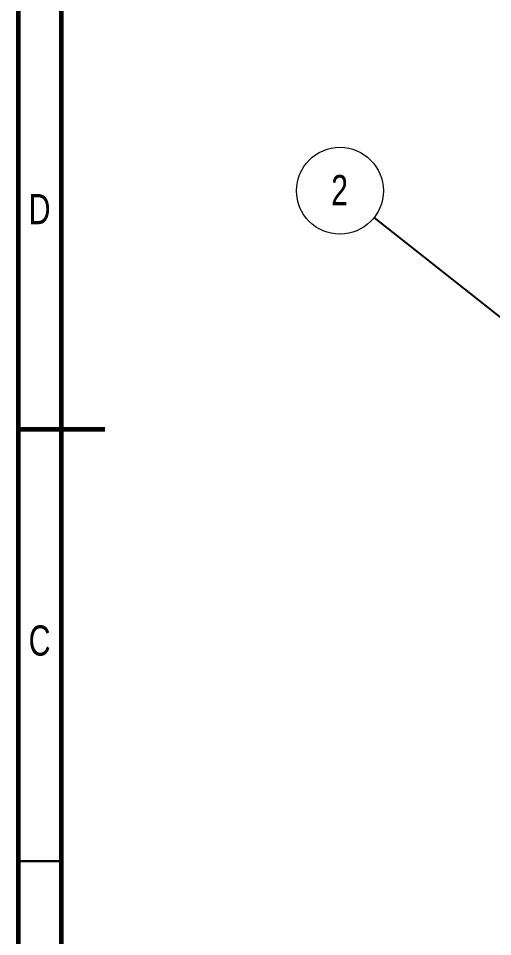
# Model space of a CAD drawing. Header units: millimetres. Extents: x 15 to 415, y 5 to 292.
# Drawn here: x 15 to 69.9, y 89.8 to 196.1 of the extents above; entities that cross this region are included whole.
import ezdxf

# ---------------------------------------------------------------- set-up
doc = ezdxf.new("R2010")
doc.units = ezdxf.units.MM
doc.styles.add('SLDTEXTSTYLE0', font='TXT', dxfattribs={"width": 0.75})
doc.dimstyles.new('SLDDIMSTYLE0', dxfattribs={"dimtxt": 0.18, "dimasz": 1.016, "dimexe": 0, "dimexo": 0.0625, "dimgap": 0, "dimtad": 0, "dimtih": 1, "dimtoh": 1, "dimdec": 0, "dimrnd": 1e-09, "dimzin": 0, "dimdsep": 46, "dimtxsty": 'Standard', "dimblk1": 'DOT', "dimblk2": 'DOT', "dimsah": 1, "dimcen": 0.09, "dimadec": 0, "dimazin": 0, "dimtfac": 1.016, "dimtdec": 0, "dimtofl": 0, "dimtmove": 0, "dimatfit": 3, "dimldrblk": 'DOT', "dimfxl": 1, "dimfrac": 2, "dimtolj": 1, "dimtzin": 0, "dimarcsym": 0})

# ---------------------------------------------------------------- blocks, each defined once
blk = doc.blocks.new('SW_NOTE_4')
at = {"color": 0, "linetype": 'Continuous', "lineweight": 0}
blk.add_circle((-3.95, 3.11), 5.03, dxfattribs=at)
at = {"color": 0, "linetype": 'Continuous', "lineweight": 0, "insert": (-3.99, 4.94), "char_height": 3.5, "attachment_point": 2, "style": 'SLDTEXTSTYLE0'}
blk.add_mtext('2', dxfattribs=at)
blk = doc.blocks.new('_DOT')
at = {"color": 0, "linetype": 'ByBlock', "lineweight": -2}
blk.add_line((-0.5, 0), (-1, 0), dxfattribs=at)
at = {"color": 0, "linetype": 'ByBlock', "const_width": 0.5}
blk.add_lwpolyline([(-0.25, 0, 1), (0.25, 0, 1)], format="xyb", close=True, dxfattribs=at)

msp = doc.modelspace()

# ---------------------------------------------------------------- linework, layer by layer
at = {"color": 7, "linetype": 'Continuous', "lineweight": 60}
for p, q in [((15, 5), (15, 292)), ((20, 10), (20, 287)), ((15, 148.5), (25, 148.5))]:
    msp.add_line(p, q, dxfattribs=at)
at = {"color": 7, "linetype": 'Continuous', "lineweight": 30}
msp.add_line((15, 98.5), (20, 98.5), dxfattribs=at)

# ---------------------------------------------------------------- block references
at = {"color": 7, "linetype": 'Continuous', "lineweight": 0}
msp.add_blockref('SW_NOTE_4', (56.2, 173), dxfattribs=at)

# ---------------------------------------------------------------- texts
at = {"color": 7, "linetype": 'Continuous', "lineweight": 0, "char_height": 3.5, "attachment_point": 2, "style": 'SLDTEXTSTYLE0'}
for s, insert in [('D', (17.46, 175.74)), ('C', (17.46, 125.79))]:
    msp.add_mtext(s, dxfattribs=dict(at, insert=insert))

# ---------------------------------------------------------------- leaders
at = {"color": 7, "linetype": 'Continuous', "lineweight": 0}
msp.add_leader([(77.57, 156.16), (56.2, 173)], dimstyle='SLDDIMSTYLE0', dxfattribs=at)

doc.saveas('drawing.dxf')
